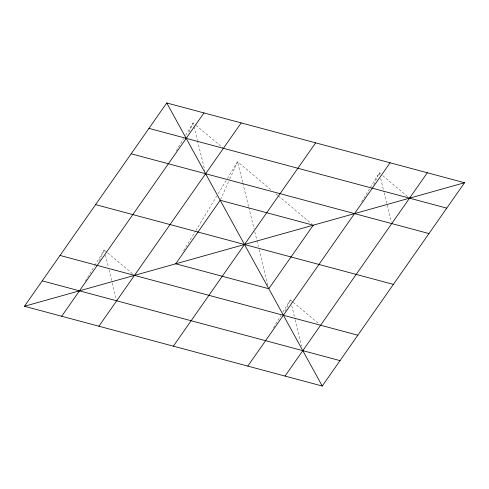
<?xml version="1.0" encoding="UTF-8"?>
<svg xmlns="http://www.w3.org/2000/svg" width="489" height="489" viewBox="0 0 489 489"><rect width="100%" height="100%" fill="white"/><g stroke="black" fill="none" stroke-linecap="round" stroke-linejoin="round"><path stroke-width="0.37" stroke-dasharray="2.44 1.83" d="M99.359 260.723L104.188 249.995L107.103 252.44M188.901 132.311L193.124 122.928L195.453 124.878M220.515 199.579L229.494 179.616M229.806 178.931L237.55 161.718L271.328 190.038M285.185 311.248L290.313 299.849L292.642 301.805M373.822 184.848L379.25 172.776L382.166 175.221M85.349 281.108L94.377 266.199M94.768 265.551L104.188 249.995L104.732 252.208M176.248 150.801L183.705 138.485M185.667 135.245L193.124 122.928L193.852 125.875M183.607 250.802L195.423 231.297M195.814 230.643L216.682 196.181M218.259 193.583L226.92 179.28M227.312 178.626L237.55 161.718L242.636 182.397M273.437 327.722L280.894 315.405M282.856 312.165L290.313 299.849L291.034 302.795M361.591 201.945L379.25 172.776L379.977 175.722M382.746 175.71L408.957 197.678M196.04 125.367L222.831 147.831M275.992 193.944L277.74 195.411M278.32 195.9L311.517 223.73M293.223 302.288L318.272 323.284M107.684 252.929L133.894 274.897M380.699 178.668L383.963 191.92M384.14 192.66L391.389 222.11M291.762 305.741L295.02 318.993M295.203 319.727L301.725 346.236M242.819 183.137L248.632 206.768M248.815 207.501L254.078 228.919M254.806 231.872L256.804 239.995M256.988 240.735L258.443 246.639M259.17 249.592L268.07 285.778M194.029 126.608L197.293 139.86M197.477 140.6L204.903 170.789M105.459 255.154L108.356 266.933M109.078 269.879L112.158 282.397M112.342 283.131L116.504 300.063"/><path stroke-width="0.73" d="M24.45 306.273L166.749 102.965L464.55 182.727L322.251 386.035L24.45 306.273L464.55 182.727M61.675 316.249L203.974 112.935M98.9 326.218L241.199 122.904M173.351 346.157L315.649 142.843M247.801 366.096L390.1 162.782M285.026 376.065L427.325 172.751M148.962 128.375L446.763 208.137M131.174 153.79L428.975 233.553M95.599 204.622L393.4 284.378M60.025 255.447L357.826 335.209M42.237 280.863L340.038 360.625M166.749 102.965L322.251 386.035M220.203 200.27L175.734 263.803L268.797 288.73L313.266 225.197L220.203 200.27"/></g></svg>
